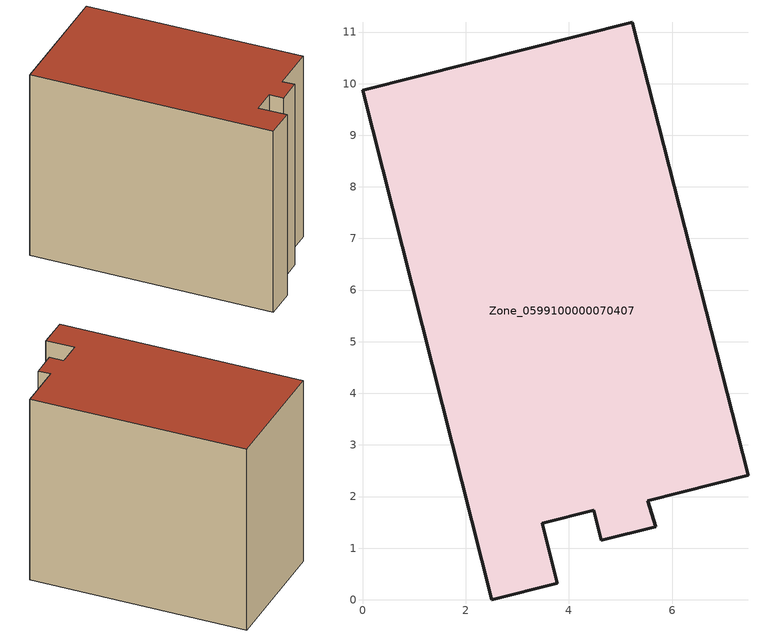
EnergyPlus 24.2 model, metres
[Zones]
Zone_0599100000070407
 floor ground (C_G): 0,9.87 5.23,11.19 7.47,2.41 5.53,1.92 5.68,1.42 4.63,1.15 4.48,1.73 3.48,1.48 3.77,0.32 2.5,0 z0
 wall outside (C_F): 2.5,0 3.77,0.32 3.48,1.48 4.48,1.73 4.63,1.15 5.68,1.42 5.53,1.92 7.47,2.41 5.23,11.19 0,9.87 2.5,0 z0:8.18
 roof outside (C_R): 5.23,11.19 0,9.87 2.5,0 3.77,0.32 3.48,1.48 4.48,1.73 4.63,1.15 5.68,1.42 5.53,1.92 7.47,2.41 z8.18
[BUILDING]
Pand.0599100000070407: North Axis=0; Terrain=City; Loads Convergence Tolerance Value=0.04; Temperature Convergence Tolerance Value=0.4; Solar Distribution=FullExterior; Maximum Number of Warmup Days=25; Minimum Number of Warmup Days=1
[Site:Location]
Rotterdam.The.Hague.AP_ZH_NLD Design_Conditions: Latitude=51.96; Longitude=4.45; Time Zone=1; Elevation=-4.5
[SITE:GROUNDTEMPERATURE:BUILDINGSURFACE]
18, 18, 18, 18, 18, 18, 18, 18, 18, 18, 18, 18
[MATERIAL] Thermal Absorptance=0.9; Solar Absorptance=0.7; Visible Absorptance=0.7
Name | Roughness | Thickness | Conductivity | Density | Specific Heat
G.TI.1975-1991 | MediumSmooth | 0.15 | 0.288461 | 540 | 1210
F.TI.1975-1991 | Rough | 0.3 | 0.230769 | 1920 | 840
R.TI.1975-1991 | MediumRough | 0.2 | 0.153846 | 1500 | 1000
[CONSTRUCTION]
C_G: G.TI.1975-1991
C_F: F.TI.1975-1991
C_R: R.TI.1975-1991
[ZONE]
Zone_0599100000070407: Type=1; Multiplier=1; Ceiling Height=Autocalculate; Volume=Autocalculate; Floor Area=autocalculate; Part of Total Floor Area=Yes
[ZONEINFILTRATION:DESIGNFLOWRATE]
Infil_Zone_0599100000070407: Zone or ZoneList or Space or SpaceList=Zone_0599100000070407; Schedule=AlwaysOn; Design Flow Rate Calculation Method=Flow/Area; Flow Rate per Floor Area=0.003; Constant Term Coefficient=1; Temperature Term Coefficient=0; Velocity Term Coefficient=0; Velocity Squared Term Coefficient=0
[HVACTEMPLATE:ZONE:IDEALLOADSAIRSYSTEM]
Zone_0599100000070407: Maximum Heating Supply Air Temperature=50; Minimum Cooling Supply Air Temperature=13; Maximum Heating Supply Air Humidity Ratio=0.0156; Minimum Cooling Supply Air Humidity Ratio=0.0077; Heating Limit=NoLimit; Cooling Limit=NoLimit; Dehumidification Control Type=ConstantSensibleHeatRatio; Cooling Sensible Heat Ratio=0.7; Dehumidification Setpoint=60; Humidification Control Type=None; Humidification Setpoint=30; Outdoor Air Method=None; Outdoor Air Flow Rate per Person=0.00944; Outdoor Air Flow Rate per Zone Floor Area=0; Outdoor Air Flow Rate per Zone=0; Demand Controlled Ventilation Type=None; Outdoor Air Economizer Type=NoEconomizer; Heat Recovery Type=None; Sensible Heat Recovery Effectiveness=0.7; Latent Heat Recovery Effectiveness=0.65
[ZONECONTROL:THERMOSTAT]
ThermostatControl_Zone_0599100000070407: Zone or ZoneList=Zone_0599100000070407; Control Type Schedule=DualSetpointControlType; Control 1=Thermostat_Zone_0599100000070407; Temperature Difference Between Cutout And Setpoint=0
[THERMOSTATSETPOINT:DUALSETPOINT]
Thermostat_Zone_0599100000070407: Heating Setpoint Temperature Schedule=HeatingSetpoint_Zone_0599100000070407; Cooling Setpoint Temperature Schedule=CoolingSetpoint_Zone_0599100000070407
[SCHEDULE:COMPACT]
HeatingSetpoint_Zone_0599100000070407: Through: 12/31, For: AllDays, Until: 24:00, 21
CoolingSetpoint_Zone_0599100000070407: Through: 12/31, For: AllDays, Until: 24:00, 24
DualSetpointControlType: Through: 12/31, For: AllDays, Until: 24:00, 4
AlwaysOn: Through: 12/31, For: AllDays, Until: 24:00, 1
